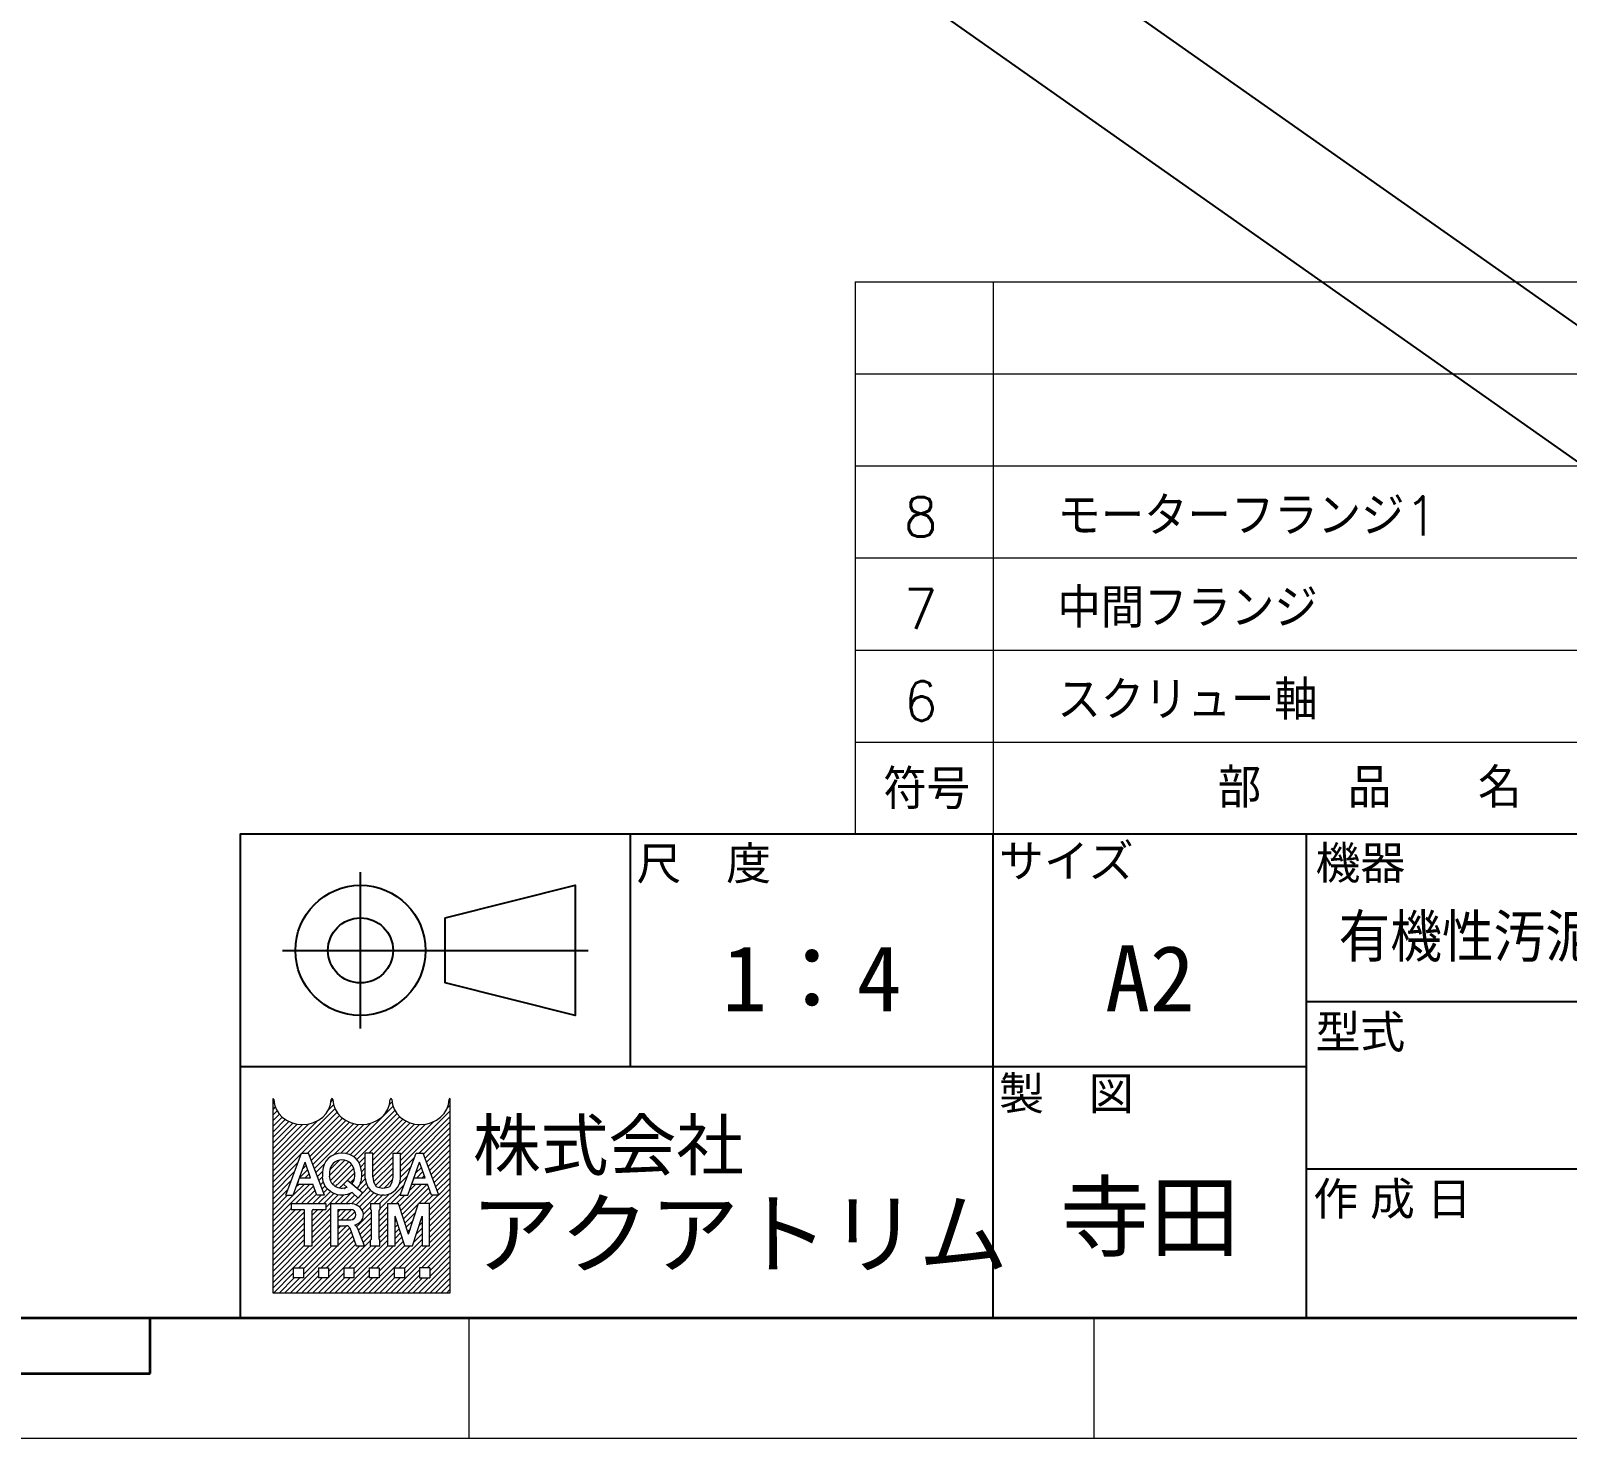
# Model space of a CAD drawing. Header units: millimetres. Extents: x -184 to 4931, y -34 to 1655.
# Drawn here: x 1459.6 to 1927, y 0 to 428.1 of the extents above; entities that cross this region are included whole.
import ezdxf
from ezdxf import colors
from ezdxf.entities.mleader import LeaderData, LeaderLine
from ezdxf.enums import TextEntityAlignment as Align
from ezdxf.math import Vec2, Vec3

# ---------------------------------------------------------------- set-up
doc = ezdxf.new("R2010")
doc.units = ezdxf.units.MM
doc.header["$LTSCALE"] = 1.6
doc.layers.add('07_寸法線', color=3, linetype='Continuous', lineweight=9)
doc.layers.add('90_FRAME', color=5, linetype='Continuous', lineweight=35)
doc.layers.add('91_BLANK', color=5, linetype='Continuous', lineweight=0, plot=False)
doc.styles.add('MS_G', font='MS Gothic.ttf')
doc.styles.get("Standard").update_dxf_attribs({"font": 'txt.shx', "bigfont": 'extfont2.shx'})
doc.styles.add('表題用', font='MS PGothic.ttf')

# ---------------------------------------------------------------- blocks, each defined once
blk = doc.blocks.new('AM_BALLOON1')
at = {"transparency": 16777216}
blk.add_circle((0, 0), 5, dxfattribs=at)
blk.add_attdef('B_NUMBER', text='', height=3, dxfattribs=at).set_placement((0, 0), align=Align.MIDDLE_CENTER)
blk = doc.blocks.new('_OPEN')
at = {"color": 0, "linetype": 'ByBlock'}
for p, q in [((-1, 0.1666666666666666), (0, 0)), ((0, 0), (-1, -0.1666666666666666)), ((0, 0), (-1, 0))]:
    blk.add_line(p, q, dxfattribs=at)

msp = doc.modelspace()

# ---------------------------------------------------------------- hatches: boundary and pattern name
at = {"layer": '90_FRAME', "lineweight": 5}
h = msp.add_hatch(dxfattribs=at)
h.set_pattern_fill('_USER', color=4, scale=1.2, angle=45, pattern_type=0)
h.set_pattern_definition([(45, (-945.6771580300181, -14.96861364743239), (-0.8485281374238569, 0.848528137423857), [])])
edge = h.paths.add_edge_path()
edge.add_arc((1587.106851105426, 103.0756889406746), 0.2561589359989652, 90, 180)
edge.add_ellipse((1578.141288345462, 103.0756889406746), major_axis=(-8.709403823964816, 0), ratio=0.8823529411764706, start_angle=360, end_angle=540, ccw=False)
edge.add_arc((1569.175725585498, 103.0756889406746), 0.2561589359989652, 3.187317984128255, 180.0000000000261)
edge.add_ellipse((1560.210162825533, 103.0756889406746), major_axis=(-8.709403823964816, 0), ratio=0.8823529411764706, start_angle=360, end_angle=540, ccw=False)
edge.add_arc((1551.244600065569, 103.0756889406746), 0.2561589359989652, 3.187317984128255, 180)
edge.add_ellipse((1542.279037305605, 103.0756889406746), major_axis=(-8.709403823964816, 0), ratio=0.8823529411764706, start_angle=360, end_angle=540, ccw=False)
edge.add_arc((1533.313474545641, 103.0756889406746), 0.2561589359989652, 3.187317984128255, 90)
edge.add_line((1533.313474545641, 103.3318478766758), (1533.313474545641, 44.15913366091428))
edge.add_line((1533.313474545641, 44.15913366091246), (1587.106851105424, 44.15913366091246))
edge.add_line((1587.106851105426, 44.15913366091246), (1587.106851105426, 103.3318478766722))
h.paths.add_polyline_path([(1541.987718313027, 86.72910592718273), (1544.1115856863, 86.72910592718273), (1548.941307527639, 73.98263727187242), (1548.941307527639, 73.92115912723403), (1546.641970452547, 73.92115912723403), (1545.439607969325, 77.29778354664433), (1540.710927817199, 77.29778354664433), (1541.404155285403, 79.24459146023565), (1544.746380501125, 79.24459146023565), (1543.049651999663, 84.00955624507134), (1539.457333546783, 73.92115912723403), (1537.157996471688, 73.92115912723403), (1537.157996471688, 73.98263727187242)], flags=16)
edge = h.paths.add_edge_path(flags=16)
edge.add_ellipse((1554.286678030083, 81.09360933520458), major_axis=(-5.8916555279762, 0), ratio=0.9565217391304346, start_angle=180, end_angle=360, ccw=False)
edge.add_line((1560.178333558059, 81.09360933520458), (1560.178333558059, 79.55665571921037))
edge.add_ellipse((1554.286678030083, 79.55665571921037), major_axis=(-5.8916555279762, 0), ratio=0.9565217391304346, start_angle=142.1052553177129, end_angle=180, ccw=False)
edge.add_line((1558.936021579444, 76.09526146155787), (1557.285296600079, 77.4554772650825))
edge.add_ellipse((1554.286678030083, 79.70737472682578), major_axis=(3.75679118758396, 0), ratio=0.9950358206786509, start_angle=-37.0427632869818, end_angle=0)
edge.add_line((1558.043464501574, 79.70722960958102), (1558.043464501574, 80.94289032758917))
edge.add_ellipse((1554.286678030083, 80.94289032758917), major_axis=(3.75678647149081, 0), ratio=0.9947182625257321, start_angle=360, end_angle=540)
edge.add_line((1550.529891558592, 80.94289032758917), (1550.529891558592, 79.70724298545775))
edge.add_ellipse((1554.286678030083, 79.70737472682578), major_axis=(3.75679118758396, 0), ratio=0.9950358206786509, start_angle=-180, end_angle=-65.75794872216291)
edge.add_line((1555.829187784792, 76.29886595284898), (1554.783233280467, 77.31683014038919))
edge.add_line((1554.783233280465, 77.31683014038737), (1555.917878471079, 78.52166531088534))
edge.add_line((1555.917878471079, 78.52166531088716), (1560.662102406963, 74.61237184667317))
edge.add_line((1560.662102406961, 74.61237184667135), (1559.17957633999, 73.03813563481873))
edge.add_line((1559.179576339993, 73.03813563482055), (1557.398624999427, 74.77142773973338))
edge.add_ellipse((1554.286678030083, 79.55665571921037), major_axis=(-5.8916555279762, 0), ratio=0.9565217391304346, start_angle=0, end_angle=121.88362473889401, ccw=False)
edge.add_line((1548.395022502107, 79.55665571921037), (1548.395022502107, 81.09360933520458))
h.paths.add_polyline_path([(1549.322272314501, 71.3595697672443), (1549.322272314501, 69.56645721525075), (1545.479888274516, 69.56645721525075, 0.4142135623730951), (1545.223729338515, 69.31029827925141), (1545.223729338515, 58.5516229672956), (1542.918298914527, 58.5516229672956), (1542.918298914527, 69.31029827925141, 0.4142135623730951), (1542.662139978529, 69.56645721525075), (1538.819755938545, 69.56645721525075), (1538.819755938545, 71.3595697672443)], flags=16)
edge = h.paths.add_edge_path(flags=16)
edge.add_line((1550.782336630131, 71.3595697672443), (1556.673992158107, 71.3595697672443))
edge.add_ellipse((1556.673992158103, 67.99033192354347), major_axis=(-4.134945875879031, 7.595772347314229e-16), ratio=0.8148203011203055, start_angle=111.38697473498539, end_angle=270, ccw=False)
edge.add_arc((1557.308096793895, 63.42427632530399), 1.674818033710892, 22.272952259934925, 58.5531130129101, ccw=False)
edge.add_line((1558.85795455382, 64.05906477040827), (1561.06509696998, 58.65408654169534))
edge.add_line((1561.065096969982, 58.65408654169534), (1561.065096969982, 58.5516229672956))
edge.add_line((1561.065096969982, 58.5516229672956), (1558.580355290793, 58.5516229672956))
edge.add_line((1558.580355290793, 58.5516229672956), (1556.630490053464, 63.97910444256723))
edge.add_arc((1555.679984732655, 63.59645833584892), 1.02463574399587, 21.92829786654815, 90)
edge.add_line((1555.679984732655, 64.62109407984263), (1553.164614734919, 64.62109407984263))
edge.add_line((1553.164614734917, 64.62109407984263), (1553.164614734917, 66.41420663183618))
edge.add_line((1553.164614734917, 66.41420663183618), (1556.981382881301, 66.41420663183618))
edge.add_arc((1556.926424426744, 67.99033192354347), 1.577083183248922, 271.9970571044071, 448.0029428955929)
edge.add_line((1556.981382881306, 69.56645721525075), (1553.087767054122, 69.56645721525075))
edge.add_line((1553.08776705412, 69.56645721525075), (1553.08776705412, 58.5516229672956))
edge.add_line((1553.08776705412, 58.5516229672956), (1550.782336630129, 58.5516229672956))
edge.add_line((1550.782336630131, 58.5516229672956), (1550.782336630131, 71.3595697672443))
h.paths.add_polyline_path([(1561.362454897633, 86.72910592718273), (1563.667885321626, 86.72910592718273), (1563.667885321626, 79.55665571921037, 0.175030561155744), (1564.684904958587, 76.62111705864646, 0.2571496110314638), (1568.798680148641, 76.62111705864646, 0.1750305611562702), (1569.815699785599, 79.55665571921946), (1569.815699785599, 86.72910592718273), (1572.121130209591, 86.72910592718273), (1572.121130209591, 79.09325813684137, -0.3793912406243967), (1567.12603095761, 73.92115912723403), (1566.35755414961, 73.92115912723403, -0.3793912406243716), (1561.362454897633, 79.09325813684137)], flags=16)
h.paths.add_polyline_path([(1563.007672923854, 71.3595697672443), (1565.825421219845, 71.3595697672443), (1565.825421219845, 69.56645721525075, 0.4142135623730951), (1565.569262283847, 69.31029827925141), (1565.569262283847, 60.60089445528666, 0.4142135623730951), (1565.825421219845, 60.34473551928915), (1565.825421219845, 58.5516229672956), (1563.007672923854, 58.5516229672956), (1563.007672923854, 60.34473551928915, 0.4142135623730951), (1563.263831859855, 60.60089445528666), (1563.263831859855, 69.31029827925141, 0.4142135623730951), (1563.007672923854, 69.56645721525075)], flags=16)
h.paths.add_polyline_path([(1568.133347768792, 71.3595697672443), (1571.478678283533, 71.3595697672443), (1574.537321168766, 62.05736025438256), (1577.595964053999, 71.3595697672443), (1580.943417472809, 71.3595697672443), (1580.943417472809, 58.5516229672956), (1578.63798704882, 58.5516229672956), (1578.63798704882, 67.51718572725969), (1575.690036380762, 58.5516229672956), (1573.384605956773, 58.5516229672956), (1570.436655288712, 67.51718572725969), (1570.438778192784, 58.5516229672956), (1568.133347768792, 58.5516229672956)], flags=16)
h.paths.add_polyline_path([(1576.821057836765, 86.72910592718273), (1578.944925210039, 86.72910592718273), (1583.774647051378, 73.98263727187242), (1583.774647051378, 73.92115912723403), (1581.475309976282, 73.92115912723403), (1580.272947493064, 77.29778354664433), (1575.544267340938, 77.29778354664433), (1576.237494809139, 79.24459146023565), (1579.579720024864, 79.24459146023565), (1577.882991523402, 84.00955624507134), (1574.290673070518, 73.92115912723403), (1571.991335995423, 73.92115912723403), (1571.991335995423, 73.98263727187242)], flags=16)
h.paths.add_polyline_path([(1539.461289009618, 51.84390174088168), (1542.535196241603, 51.84390174088168), (1542.535196241603, 48.76999450889508), (1539.461289009618, 48.76999450889508)], flags=16)
h.paths.add_polyline_path([(1547.146057089587, 51.84390174088168), (1550.219964321572, 51.84390174088168), (1550.219964321572, 48.76999450889508), (1547.146057089587, 48.76999450889508)], flags=16)
h.paths.add_polyline_path([(1554.830825169556, 51.84390174088168), (1557.904732401541, 51.84390174088168), (1557.904732401541, 48.76999450889508), (1554.830825169556, 48.76999450889508)], flags=16)
h.paths.add_polyline_path([(1562.515593249526, 51.84390174088168), (1565.58950048151, 51.84390174088168), (1565.58950048151, 48.76999450889508), (1562.515593249526, 48.76999450889508)], flags=16)
h.paths.add_polyline_path([(1570.200361329495, 51.84390174088168), (1573.27426856148, 51.84390174088168), (1573.27426856148, 48.76999450889508), (1570.200361329495, 48.76999450889508)], flags=16)
h.paths.add_polyline_path([(1577.885129409464, 51.84390174088168), (1580.959036641449, 51.84390174088168), (1580.959036641449, 48.76999450889508), (1577.885129409464, 48.76999450889508)], flags=16)

# ---------------------------------------------------------------- linework, layer by layer
for p, q in [((-8.093379619822372e-07, 1655.492231894922), (2352.090441588782, -1.126752522395691e-07)), ((58.85392973258022, 1655.492231894922), (2359.355525516094, 36.3102255866545))]:
    msp.add_line(p, q)
at = {"layer": '90_FRAME', "color": 4, "lineweight": 13}
for p, q in [((1710.392855416532, 351.7330074731967), (1710.392855416532, 183.73301048167)), ((1710.392878522766, 351.7330104725676), (2315.278587556215, 351.7330104725676)), ((1752.39285016654, 351.7330104725676), (1752.39285016654, 183.73301048167)), ((1710.392832310299, 323.7330074731734), (2315.278541343749, 323.7330074731734)), ((1710.392832310299, 295.7330074731734), (2315.278541343749, 295.7330074731734)), ((1710.392832310299, 267.733005978039), (2315.278541343749, 267.733005978039)), ((1710.392832310299, 239.7330074731734), (2315.278541343749, 239.7330074731734)), ((1710.392832310299, 211.7330074731733), (2315.278541343749, 211.7330074731733)), ((1592.982204280308, -1.126752522395691e-07), (1592.982204280308, 36.64729619654992)), ((1783.073074479541, -1.126752522395691e-07), (1783.073074479541, 36.64729619654992))]:
    msp.add_line(p, q, dxfattribs=at)
at = {"layer": '90_FRAME', "color": 0, "lineweight": 25}
for p, q in [((1642.078564452699, 113.0187247676675), (1642.078564452699, 183.73301048167)), ((1752.39285016654, 36.64729619654992), (1752.39285016654, 183.73301048167)), ((1847.707135880381, 36.64729619654992), (1847.707135880381, 183.73301048167)), ((1559.908564453032, 124.6158676247667), (1559.908564453032, 172.1358676245744)), ((1536.148564453128, 148.3758676246669), (1629.208564452751, 148.3758676246669)), ((1847.707135880381, 132.8187247675904), (1998.754738177653, 132.8187247675904)), ((1847.707135880381, 113.0187247676675), (1523.27856445318, 113.0187247676675)), ((1847.707135880381, 81.90443905350895), (2315.278564449982, 81.90443905350895))]:
    msp.add_line(p, q, dxfattribs=at)
at = {"layer": '90_FRAME', "color": 4, "lineweight": 5}
for p, q in [((1533.313474545641, 44.15913366091246), (1533.313474545641, 103.3318478766758)), ((1587.106851105426, 103.3318478766758), (1587.106851105426, 44.15913366091246)), ((1537.157996471688, 73.98263727187242), (1541.987718313027, 86.72910592718273)), ((1541.987718313027, 86.72910592718273), (1544.1115856863, 86.72910592718273)), ((1548.941307527639, 73.98263727187242), (1544.1115856863, 86.72910592718273)), ((1561.362454897633, 79.09325813684137), (1561.362454897633, 86.72910592718273)), ((1563.667885321626, 86.72910592718273), (1561.362454897633, 86.72910592718273)), ((1563.667885321626, 79.55665571921037), (1563.667885321626, 86.72910592718273)), ((1569.815699785599, 79.55665571921037), (1569.815699785599, 86.72910592718273)), ((1569.815699785599, 86.72910592718273), (1572.121130209591, 86.72910592718273)), ((1571.991335995423, 73.98263727187242), (1576.821057836765, 86.72910592718273)), ((1572.121130209591, 79.09325813684137), (1572.121130209591, 86.72910592718273)), ((1576.821057836765, 86.72910592718273), (1578.944925210039, 86.72910592718273)), ((1583.774647051378, 73.98263727187242), (1578.944925210039, 86.72910592718273)), ((1539.457333546783, 73.92115912723403), (1543.049651999663, 84.00955624507134)), ((1544.746380501125, 79.24459146023565), (1543.049651999663, 84.00955624507134)), ((1548.395022502107, 81.09360933520458), (1548.395022502107, 79.55665571921037)), ((1550.529891558592, 80.94289032758917), (1550.529891558592, 79.71332743479417)), ((1558.043464501574, 80.94289032758917), (1558.043464501574, 79.71332743479417)), ((1560.178333558059, 81.09360933520458), (1560.178333558059, 79.55665571921037)), ((1574.290673070518, 73.92115912723403), (1577.882991523402, 84.00955624507134)), ((1579.579720024864, 79.24459146023565), (1577.882991523402, 84.00955624507134)), ((1540.710927817199, 77.29778354664433), (1541.404155285403, 79.24459146023565)), ((1540.710927817199, 77.29778354664433), (1545.439607969325, 77.29778354664433)), ((1541.404155285403, 79.24459146023565), (1544.746380501125, 79.24459146023565)), ((1546.641970452547, 73.92115912723403), (1545.439607969325, 77.29778354664433)), ((1554.783233280465, 77.31683014038737), (1555.917878471079, 78.52166531088716)), ((1554.783233280465, 77.31683014038737), (1555.829187784792, 76.29886595284898)), ((1555.917878471079, 78.52166531088716), (1560.662102406961, 74.61237184667135)), ((1557.285296600079, 77.4554772650825), (1558.936021579444, 76.09526146155787)), ((1575.544267340938, 77.29778354664433), (1576.237494809139, 79.24459146023565)), ((1575.544267340938, 77.29778354664433), (1580.272947493064, 77.29778354664433)), ((1576.237494809139, 79.24459146023565), (1579.579720024864, 79.24459146023565)), ((1581.475309976282, 73.92115912723403), (1580.272947493064, 77.29778354664433)), ((1537.157996471688, 73.92115912723403), (1537.157996471688, 73.98263727187242)), ((1537.157996471688, 73.98263727187242), (1537.157996471688, 73.98263727187242)), ((1537.157996471688, 73.92115912723403), (1537.157996471688, 73.98263727187242)), ((1537.157996471688, 73.92115912723403), (1539.457333546783, 73.92115912723403)), ((1538.819755938545, 71.3595697672443), (1549.322272314501, 71.3595697672443)), ((1538.819755938545, 71.3595697672443), (1538.819755938545, 69.56645721525075)), ((1548.941307527639, 73.92115912723403), (1546.641970452547, 73.92115912723403)), ((1548.941307527639, 73.92115912723403), (1548.941307527639, 73.98263727187242)), ((1549.322272314501, 71.3595697672443), (1549.322272314501, 69.56645721525075)), ((1550.782336630131, 71.3595697672443), (1550.782336630131, 58.5516229672956)), ((1550.782336630131, 71.3595697672443), (1556.673992158103, 71.3595697672443)), ((1557.398624999427, 74.77142773973338), (1559.179576339993, 73.03813563482055)), ((1559.179576339993, 73.03813563482055), (1560.662102406961, 74.61237184667135)), ((1563.007672923854, 71.3595697672443), (1565.825421219845, 71.3595697672443)), ((1563.007672923854, 71.3595697672443), (1563.007672923854, 69.56645721525075)), ((1565.825421219845, 71.3595697672443), (1565.825421219845, 69.56645721525075)), ((1567.12603095761, 73.92115912723403), (1566.357554149614, 73.92115912723403)), ((1568.133347768792, 71.3595697672443), (1568.133347768792, 58.5516229672956)), ((1568.133347768792, 71.3595697672443), (1571.478678283533, 71.3595697672443)), ((1574.537321168766, 62.05736025438256), (1571.478678283533, 71.3595697672443)), ((1571.991335995423, 73.92115912723403), (1571.991335995423, 73.98263727187242)), ((1571.991335995423, 73.98263727187242), (1571.991335995423, 73.98263727187242)), ((1571.991335995423, 73.92115912723403), (1571.991335995423, 73.98263727187242)), ((1571.991335995423, 73.92115912723403), (1574.290673070518, 73.92115912723403)), ((1574.537321168766, 62.05736025438256), (1577.595964053999, 71.3595697672443)), ((1580.943417472809, 71.3595697672443), (1577.595964053999, 71.3595697672443)), ((1580.943417472809, 58.5516229672956), (1580.943417472809, 71.3595697672443)), ((1583.774647051378, 73.92115912723403), (1581.475309976282, 73.92115912723403)), ((1583.774647051378, 73.92115912723403), (1583.774647051378, 73.98263727187242)), ((1538.819755938545, 69.56645721525075), (1542.662139978529, 69.56645721525075)), ((1542.918298914527, 58.5516229672956), (1542.918298914527, 69.31029827925141)), ((1545.223729338515, 58.5516229672956), (1545.223729338515, 69.31029827925141)), ((1545.479888274516, 69.56645721525075), (1549.322272314501, 69.56645721525075)), ((1553.08776705412, 58.5516229672956), (1553.08776705412, 69.56645721525075)), ((1553.08776705412, 69.56645721525075), (1556.981382881306, 69.56645721525075)), ((1553.164614734917, 64.62109407984263), (1553.164614734917, 66.41420663183618)), ((1553.164614734917, 66.41420663183618), (1556.981382881306, 66.41420663183618)), ((1563.263831859855, 60.60089445528666), (1563.263831859855, 69.31029827925141)), ((1565.569262283847, 60.60089445528666), (1565.569262283847, 69.31029827925141)), ((1570.438778192784, 58.5516229672956), (1570.436655288712, 67.51718572725969)), ((1573.384605956773, 58.5516229672956), (1570.436655288712, 67.51718572725969)), ((1575.690036380762, 58.5516229672956), (1578.63798704882, 67.51718572725969)), ((1578.63798704882, 67.51718572725969), (1578.63798704882, 58.5516229672956)), ((1553.164614734917, 64.62109407984263), (1555.679984732655, 64.62109407984263)), ((1556.630490053464, 63.97910444256723), (1558.580355290793, 58.5516229672956)), ((1558.85795455382, 64.05906477041009), (1561.065096969982, 58.65408654169534)), ((1542.918298914527, 58.5516229672956), (1545.223729338515, 58.5516229672956)), ((1550.782336630131, 58.5516229672956), (1553.08776705412, 58.5516229672956)), ((1558.580355290793, 58.5516229672956), (1561.065096969982, 58.5516229672956)), ((1561.065096969982, 58.65408654169534), (1561.065096969982, 58.5516229672956)), ((1563.007672923854, 58.5516229672956), (1563.007672923854, 60.34473551928915)), ((1563.007672923854, 58.5516229672956), (1565.825421219845, 58.5516229672956)), ((1565.825421219845, 58.5516229672956), (1565.825421219845, 60.34473551928915)), ((1568.133347768792, 58.5516229672956), (1570.438778192784, 58.5516229672956)), ((1573.384605956773, 58.5516229672956), (1575.690036380762, 58.5516229672956)), ((1578.63798704882, 58.5516229672956), (1580.943417472809, 58.5516229672956)), ((1539.461289009618, 51.84390174088168), (1542.535196241603, 51.84390174088168)), ((1539.461289009618, 51.84390174088168), (1539.461289009618, 48.76999450889508)), ((1542.535196241603, 51.84390174088168), (1542.535196241603, 48.76999450889508)), ((1547.146057089587, 51.84390174088168), (1550.219964321572, 51.84390174088168)), ((1547.146057089587, 51.84390174088168), (1547.146057089587, 48.76999450889508)), ((1550.219964321572, 51.84390174088168), (1550.219964321572, 48.76999450889508)), ((1554.830825169556, 51.84390174088168), (1557.904732401541, 51.84390174088168)), ((1554.830825169556, 51.84390174088168), (1554.830825169556, 48.76999450889508)), ((1557.904732401541, 51.84390174088168), (1557.904732401541, 48.76999450889508)), ((1562.515593249526, 51.84390174088168), (1565.58950048151, 51.84390174088168)), ((1562.515593249526, 51.84390174088168), (1562.515593249526, 48.76999450889508)), ((1565.58950048151, 51.84390174088168), (1565.58950048151, 48.76999450889508)), ((1570.200361329495, 51.84390174088168), (1573.27426856148, 51.84390174088168)), ((1570.200361329495, 51.84390174088168), (1570.200361329495, 48.76999450889508)), ((1573.27426856148, 51.84390174088168), (1573.27426856148, 48.76999450889508)), ((1580.959036641449, 51.84390174088168), (1577.885129409464, 51.84390174088168)), ((1577.885129409464, 51.84390174088168), (1577.885129409464, 48.76999450889508)), ((1580.959036641449, 51.84390174088168), (1580.959036641449, 48.76999450889508)), ((1542.535196241603, 48.76999450889508), (1539.461289009618, 48.76999450889508)), ((1550.219964321572, 48.76999450889508), (1547.146057089587, 48.76999450889508)), ((1557.904732401541, 48.76999450889508), (1554.830825169556, 48.76999450889508)), ((1565.58950048151, 48.76999450889508), (1562.515593249526, 48.76999450889508)), ((1573.27426856148, 48.76999450889508), (1570.200361329495, 48.76999450889508)), ((1577.885129409464, 48.76999450889508), (1580.959036641449, 48.76999450889508)), ((1587.106851105426, 44.15913366091246), (1533.313474545641, 44.15913366091246))]:
    msp.add_line(p, q, dxfattribs=at)
at = {"layer": '90_FRAME'}
for p, q in [((1495.968749594994, 19.65719905375792), (1495.968749594994, 36.64729619654992)), ((929.6321781687053, 19.65719905375792), (1495.968749594994, 19.65719905375792))]:
    msp.add_line(p, q, dxfattribs=at)
msp.add_lwpolyline([(110.3223633137168, 36.64729619654992), (2315.278564449982, 36.6472961965499), (2315.278564449982, 1613.00035474462), (110.3223633137168, 1613.00035474462)], close=True, dxfattribs=at)
at = {"layer": '90_FRAME', "color": 0, "lineweight": 25}
msp.add_lwpolyline([(1523.27856445318, 36.64729619654992), (2315.278564449982, 36.64729619654992), (2315.278564449982, 183.73301048167), (1523.27856445318, 183.73301048167)], close=True, dxfattribs=at)
msp.add_lwpolyline([(1585.648564452931, 158.2758676246283), (1625.24856445277, 168.1758676245898), (1625.24856445277, 128.5758676247513), (1585.648564452931, 138.4758676247091), (1585.648564452931, 158.2758676246283)], dxfattribs=at)
for radius in [19.79999999992, 9.89999999996]:
    msp.add_circle((1559.908564453032, 148.3758676246669), radius, dxfattribs=at)
at = {"layer": '90_FRAME', "color": 4, "lineweight": 5}
for centre, radius, start, end in [((1533.313474545641, 103.0756889406746), 0.2561589359989652, 0, 90), ((1551.244600065569, 103.0756889406746), 0.2561589359989652, 0, 180), ((1551.244600065569, 103.0756889406746), 0.2561589359989652, 0, 90), ((1569.175725585498, 103.0756889406746), 0.2561589359989652, 0, 180), ((1587.106851105426, 103.0756889406746), 0.2561589359989652, 90, 180), ((1568.240837326434, 79.49701552458629), 4.573340900382642, 179.2527938813868, 218.9645718468802), ((1565.242747780791, 79.49701552458629), 4.573340900382127, 321.0354281531198, 0.7472061186132516), ((1566.777598836736, 79.3249569280286), 5.420098542558598, 182.4500309922613, 265.5552572885243), ((1566.741792553614, 80.35605174844915), 4.263862534800127, 241.1577278083189, 298.8422721916811), ((1566.705986270488, 79.3249569280286), 5.420098542558598, 274.4447427114757, 357.5499690077386), ((1542.662139978529, 69.31029827925141), 0.2561589359989652, 0, 90), ((1545.479888274516, 69.31029827925141), 0.2561589359989652, 90, 180), ((1556.926424426744, 67.99033192354347), 1.577083183248922, 271.9970571043541, 88.00294289554164), ((1563.007672923854, 69.31029827925141), 0.2561589359989652, 0, 90), ((1565.825421219845, 69.31029827925141), 0.2561589359989652, 90, 180), ((1555.679984732655, 63.59645833584892), 1.024635743995861, 21.92829786655026, 90), ((1557.308096793895, 63.42427632530399), 1.674818033710921, 22.27295225998095, 58.55311301286324), ((1563.007672923854, 60.60089445528666), 0.2561589359989652, 270, 0), ((1565.825421219845, 60.60089445528666), 0.2561589359989652, 180, 270)]:
    msp.add_arc(centre, radius, start, end, dxfattribs=at)
for centre, major_axis, ratio, start_param, end_param in [((1542.279037305605, 103.0756889406746), (-8.709403823964816, 0), 0.8823529411764706, 6.283185307179586, 9.42477796076938), ((1560.210162825533, 103.0756889406746), (-8.709403823964816, 0), 0.8823529411764706, 6.283185307179586, 9.42477796076938), ((1578.141288345462, 103.0756889406746), (-8.709403823964816, 0), 0.8823529411764706, 6.283185307179586, 9.42477796076938), ((1554.286678030083, 81.09360933520458), (-5.8916555279762, 0), 0.9565217391304346, 3.141592653589793, 6.283185307179586), ((1554.286678030083, 80.94289032758917), (3.75678647149081, 0), 0.9947182625257321, 6.283185307179586, 9.42477796076938), ((1556.673992158103, 67.99033192354347), (-4.134945875879031, 7.595772347314198e-16), 0.8148203011203053, 1.944069452961235, 4.71238898038469)]:
    msp.add_ellipse(centre, major_axis=major_axis, ratio=ratio, start_param=start_param, end_param=end_param, dxfattribs=at)
at = {"layer": '90_FRAME', "color": 4, "lineweight": 5, "extrusion": (0, 0, -1)}
for centre, major_axis, ratio, start_param, end_param in [((1554.286678030083, 79.55665571921037), (-5.8916555279762, 0), 0.9565217391304346, 4.155914751220672, 6.283185307179586), ((1554.286678030083, 79.70737472682578), (3.75679118758396, 0), 0.9950358206786509, 7.430878021738927, 9.42477796076938), ((1554.286678030083, 79.70737472682578), (3.75679118758396, 0), 0.9950358206786509, 6.283185307179586, 6.929703490574296), ((1554.286678030083, 79.55665571921037), (-5.8916555279762, 0), 0.9565217391304346, 3.141592653589793, 3.802980717498315)]:
    msp.add_ellipse(centre, major_axis=major_axis, ratio=ratio, start_param=start_param, end_param=end_param, dxfattribs=at)
at = {"layer": '91_BLANK'}
msp.add_lwpolyline([(-8.093381893559126e-07, -1.126752522395691e-07), (2352.090441588782, -1.126752522395691e-07), (2352.090441588782, 1655.492231894922), (-8.093381893559126e-07, 1655.492231894922)], close=True, dxfattribs=at)

# ---------------------------------------------------------------- texts
at = {"layer": '90_FRAME', "color": 3, "lineweight": 13}
for s, p in [('8', (1730.362552394459, 280.2225140647893)), ('7', (1730.362552394459, 252.2225095702607)), ('6', (1730.362552394459, 224.2225110653951))]:
    msp.add_text(s, height=12, dxfattribs=at).set_placement(p, align=Align.MIDDLE_CENTER)
for s, p in [('モーターフランジ1', (1771.900384188519, 274.5312053062463)), ('中間フランジ', (1771.900384188519, 246.5312023023009)), ('スクリュー軸', (1771.900384188519, 218.5312037974351)), ('符号', (1718.944833794708, 191.3588966888312)), ('部\u3000\u3000品\u3000\u3000名', (1820.673690193665, 191.7944521899446))]:
    msp.add_text(s, height=12, dxfattribs=at).set_placement(p)
at = {"layer": '90_FRAME', "color": 0, "style": '表題用'}
for s, p in [('尺\u3000度', (1643.872639136156, 174.8761228073034)), ('サイズ', (1754.186924849994, 175.6219381369318)), ('機器', (1850.42545175914, 175.0413698458268)), ('型式', (1850.42545175914, 123.6270841317472)), ('製\u3000図', (1754.18698579567, 104.9076524229329)), ('作 成 日', (1849.735302910103, 72.8325980664211))]:
    msp.add_text(s, height=10, dxfattribs=at).set_placement(p, align=Align.MIDDLE_LEFT)
at = {"layer": '90_FRAME', "color": 0, "style": 'MS_G', "width": 0.9}
msp.add_text('有機性汚泥燃料施設', height=12.8, dxfattribs=at).set_placement((1857.470303139685, 146.3156462927298))
at = {"layer": '90_FRAME', "color": 0, "style": 'MS_G'}
msp.add_text('A2', height=20, dxfattribs=at).set_placement((1800.049993023458, 139.8901533389888), align=Align.MIDDLE)
at = {"layer": '90_FRAME', "color": 4, "style": 'MS_G'}
msp.add_text('株式会社', height=15.12154285708176, dxfattribs=at).set_placement((1635.345443651633, 89.14390625083144), align=Align.MIDDLE_CENTER)
msp.add_text('アクアトリム', height=20, dxfattribs=at).set_placement((1593.259617288089, 52.21191815118033))
at = {"layer": '90_FRAME', "color": 0, "style": 'MS_G'}
for tag, p in [('1：4', (1697.235707309621, 139.8901533389888)), ('寺田', (1800.049993023458, 67.76158191070846))]:
    msp.add_attdef(tag, text='', height=20, dxfattribs=at).set_placement(p, align=Align.MIDDLE)

# ---------------------------------------------------------------- leaders
at = {"layer": '07_寸法線'}
ml = msp.add_multileader_block('Standard', dxfattribs=at)
ml.set_content('AM_BALLOON1', color=256, scale=5)
ml.set_attribute('B_NUMBER', '4', width=0)
ml.set_leader_properties(color=256, linetype='ByLayer', lineweight=-1)
ml.set_arrow_properties(name='OPEN')
ml.build(insert=Vec2(0, 0))
ml.multileader.update_dxf_attribs({"leader_type": 0, "has_dogleg": 0, "text_right_attachment_type": 6, "dogleg_length": 0, "arrow_head_size": 10, "scale": 2.5, "block_connection_type": 1})
ctx = ml.context
ctx.base_point, ctx.scale, ctx.char_height, ctx.arrow_head_size, ctx.landing_gap_size, ctx.plane_origin = Vec3(2930.950872400526, 1477.851333299414), 2.5, 20, 10, 10, Vec3(2930.950872400526, 1477.851333299414)
ctx.right_attachment, ctx.attachment_type = 6, 1
notes = []
notes.append((ctx, [(0, (0, 0, 0), (0, 0), (1, 0), 1, [])]))
ctx.block.insert = Vec3(2930.950872400526, 1477.851333299414)
ml = msp.add_multileader_block('Standard', dxfattribs=at)
ml.set_content('AM_BALLOON1', color=256, scale=5)
ml.set_attribute('B_NUMBER', '10', width=0)
ml.set_leader_properties(color=256, linetype='ByLayer', lineweight=-1)
ml.set_arrow_properties(name='OPEN')
ml.build(insert=Vec2(0, 0))
ml.multileader.update_dxf_attribs({"leader_type": 0, "has_dogleg": 0, "text_right_attachment_type": 6, "dogleg_length": 0, "arrow_head_size": 10, "scale": 2.5, "block_connection_type": 1})
ctx = ml.context
ctx.base_point, ctx.scale, ctx.char_height, ctx.arrow_head_size, ctx.landing_gap_size, ctx.plane_origin = Vec3(4461.441606150678, 898.5718417174137), 2.5, 20, 10, 10, Vec3(4461.441606150678, 898.5718417174137)
ctx.right_attachment, ctx.attachment_type = 6, 1
notes.append((ctx, [(0, (0, 0, 0), (0, 0), (1, 0), 1, [])]))
ctx.block.insert = Vec3(4461.441606150678, 898.5718417174137)
ml = msp.add_multileader_block('Standard', dxfattribs=at)
ml.set_content('AM_BALLOON1', color=256, scale=5)
ml.set_attribute('B_NUMBER', '5', width=0)
ml.set_leader_properties(color=256, linetype='ByLayer', lineweight=-1)
ml.set_arrow_properties(name='OPEN')
ml.build(insert=Vec2(0, 0))
ml.multileader.update_dxf_attribs({"leader_type": 0, "has_dogleg": 0, "text_right_attachment_type": 6, "dogleg_length": 0, "arrow_head_size": 10, "scale": 2.5, "block_connection_type": 1})
ctx = ml.context
ctx.base_point, ctx.scale, ctx.char_height, ctx.arrow_head_size, ctx.landing_gap_size, ctx.plane_origin = Vec3(2874.91262717392, 844.4042953440514), 2.5, 20, 10, 10, Vec3(2874.91262717392, 844.4042953440514)
ctx.right_attachment, ctx.attachment_type = 6, 1
notes.append((ctx, [(0, (0, 0, 0), (0, 0), (1, 0), 1, [])]))
ctx.block.insert = Vec3(2874.91262717392, 844.4042953440514)
ml = msp.add_multileader_block('Standard', dxfattribs=at)
ml.set_content('AM_BALLOON1', color=256, scale=5)
ml.set_attribute('B_NUMBER', '6', width=0)
ml.set_leader_properties(color=256, linetype='ByLayer', lineweight=-1)
ml.set_arrow_properties(name='OPEN')
ml.build(insert=Vec2(0, 0))
ml.multileader.update_dxf_attribs({"leader_type": 0, "has_dogleg": 0, "text_right_attachment_type": 6, "dogleg_length": 0, "arrow_head_size": 10, "scale": 2.5, "block_connection_type": 1})
ctx = ml.context
ctx.base_point, ctx.scale, ctx.char_height, ctx.arrow_head_size, ctx.landing_gap_size, ctx.plane_origin = Vec3(3274.91262717392, 844.4042953440514), 2.5, 20, 10, 10, Vec3(3274.91262717392, 844.4042953440514)
ctx.right_attachment, ctx.attachment_type = 6, 1
notes.append((ctx, [(0, (0, 0, 0), (0, 0), (1, 0), 1, [])]))
ctx.block.insert = Vec3(3274.91262717392, 844.4042953440514)
ml = msp.add_multileader_block('Standard', dxfattribs=at)
ml.set_content('AM_BALLOON1', color=256, scale=5)
ml.set_attribute('B_NUMBER', '7', width=0)
ml.set_leader_properties(color=256, linetype='ByLayer', lineweight=-1)
ml.set_arrow_properties(name='OPEN')
ml.build(insert=Vec2(0, 0))
ml.multileader.update_dxf_attribs({"leader_type": 0, "has_dogleg": 0, "text_right_attachment_type": 6, "dogleg_length": 0, "arrow_head_size": 10, "scale": 2.5, "block_connection_type": 1})
ctx = ml.context
ctx.base_point, ctx.scale, ctx.char_height, ctx.arrow_head_size, ctx.landing_gap_size, ctx.plane_origin = Vec3(3674.91262717392, 844.4042953440514), 2.5, 20, 10, 10, Vec3(3674.91262717392, 844.4042953440514)
ctx.right_attachment, ctx.attachment_type = 6, 1
notes.append((ctx, [(0, (0, 0, 0), (0, 0), (1, 0), 1, [])]))
ctx.block.insert = Vec3(3674.91262717392, 844.4042953440514)
ml = msp.add_multileader_block('Standard', dxfattribs=at)
ml.set_content('AM_BALLOON1', color=256, scale=5)
ml.set_attribute('B_NUMBER', '8', width=0)
ml.set_leader_properties(color=256, linetype='ByLayer', lineweight=-1)
ml.set_arrow_properties(name='OPEN')
ml.build(insert=Vec2(0, 0))
ml.multileader.update_dxf_attribs({"leader_type": 0, "has_dogleg": 0, "text_right_attachment_type": 6, "dogleg_length": 0, "arrow_head_size": 10, "scale": 2.5, "block_connection_type": 1})
ctx = ml.context
ctx.base_point, ctx.scale, ctx.char_height, ctx.arrow_head_size, ctx.landing_gap_size, ctx.plane_origin = Vec3(4074.91262717392, 844.4042953440514), 2.5, 20, 10, 10, Vec3(4074.91262717392, 844.4042953440514)
ctx.right_attachment, ctx.attachment_type = 6, 1
notes.append((ctx, [(0, (0, 0, 0), (0, 0), (1, 0), 1, [])]))
ctx.block.insert = Vec3(4074.91262717392, 844.4042953440514)
ml = msp.add_multileader_block('Standard', dxfattribs=at)
ml.set_content('AM_BALLOON1', color=256, scale=5)
ml.set_attribute('B_NUMBER', '9', width=0)
ml.set_leader_properties(color=256, linetype='ByLayer', lineweight=-1)
ml.set_arrow_properties(name='OPEN')
ml.build(insert=Vec2(0, 0))
ml.multileader.update_dxf_attribs({"leader_type": 0, "has_dogleg": 0, "text_right_attachment_type": 6, "dogleg_length": 0, "arrow_head_size": 10, "scale": 2.5, "block_connection_type": 1})
ctx = ml.context
ctx.base_point, ctx.scale, ctx.char_height, ctx.arrow_head_size, ctx.landing_gap_size, ctx.plane_origin = Vec3(3404.525157350058, 321.9619968387144), 2.5, 20, 10, 10, Vec3(3404.525157350058, 321.9619968387144)
ctx.right_attachment, ctx.attachment_type = 6, 1
notes.append((ctx, [(0, (0, 0, 0), (0, 0), (1, 0), 1, [])]))
ctx.block.insert = Vec3(3404.525157350058, 321.9619968387144)
for ctx, leaders in notes:
    for number, flags, end, landing, length, lines in leaders:
        leader = LeaderData()
        leader.index, (leader.has_last_leader_line, leader.has_dogleg_vector, leader.attachment_direction) = number, flags
        leader.last_leader_point, leader.dogleg_vector, leader.dogleg_length = Vec3(end), Vec3(landing), length
        for number, points, colour, breaks in lines:
            line = LeaderLine()
            line.index, line.vertices, line.color, line.breaks = number, Vec3.list(points), colors.encode_raw_color(colour), breaks
            leader.lines.append(line)
        ctx.leaders.append(leader)

doc.saveas('drawing.dxf')
